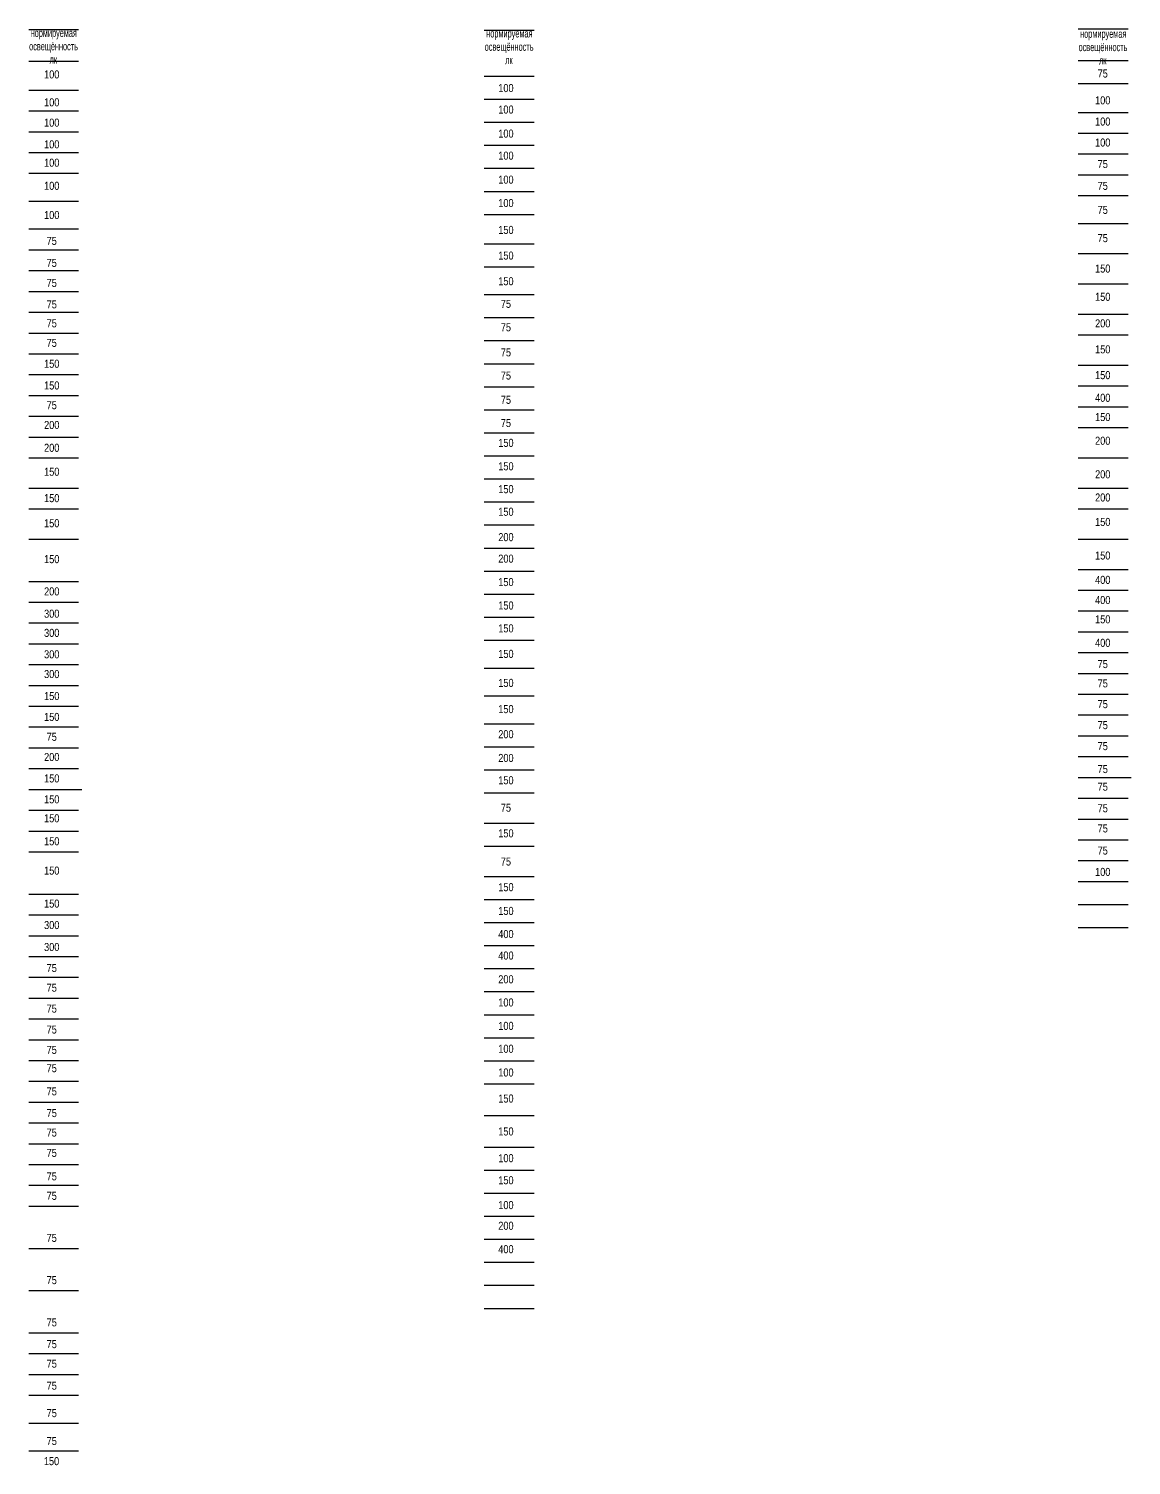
# Model space of a CAD drawing. Header units: millimetres. Extents: x -813692 to 807431, y 0 to 1813163.
# Drawn here: x -252634 to -218169, y 719009 to 763894 of the extents above; entities that cross this region are included whole.
import ezdxf
from ezdxf.enums import TextEntityAlignment as Align

# ---------------------------------------------------------------- set-up
doc = ezdxf.new("R2010")
doc.units = ezdxf.units.MM
doc.layers.add('Освещение', color=5, linetype='Continuous', lineweight=30)
doc.layers.add('ЭТО быт', color=5, linetype='Continuous', lineweight=40)
doc.styles.add('Arial Narrow_6', font='ARIALN.TTF', dxfattribs={"height": 193.245432})

msp = doc.modelspace()

# ---------------------------------------------------------------- linework, layer by layer
at = {"layer": 'ЭТО быт', "color": 7, "lineweight": 25, "ltscale": 100}
for p, q in [((-252634, 763868.6), (-251073.5, 763868.6)), ((-238393, 763853.1), (-236832.5, 763853.1)), ((-219829.5, 763893.6), (-218269, 763893.6)), ((-252634, 762878.6), (-251073.5, 762878.6)), ((-219829.5, 762903.6), (-218269, 762903.6)), ((-238393, 762412.9), (-236832.5, 762412.9)), ((-219829.5, 762183.6), (-218269, 762183.6)), ((-252634, 761976.5), (-251073.5, 761976.5)), ((-238393, 761692.9), (-236832.5, 761692.9)), ((-252634, 761326.5), (-251073.5, 761326.5)), ((-219829.5, 761281.4), (-218269, 761281.4)), ((-238393, 760972.9), (-236832.5, 760972.9)), ((-252634, 760676.5), (-251073.5, 760676.5)), ((-219829.5, 760631.4), (-218269, 760631.4)), ((-252634, 760026.5), (-251073.5, 760026.5)), ((-238393, 760252.9), (-236832.5, 760252.9)), ((-219829.5, 759981.4), (-218269, 759981.4)), ((-238393, 759532.9), (-236832.5, 759532.9)), ((-252634, 759376.5), (-251073.5, 759376.5)), ((-219829.5, 759331.4), (-218269, 759331.4)), ((-238393, 758812.9), (-236832.5, 758812.9)), ((-219829.5, 758681.4), (-218269, 758681.4)), ((-252634, 758506.5), (-251073.5, 758506.5)), ((-238393, 758092.9), (-236832.5, 758092.9)), ((-219829.5, 757811.4), (-218269, 757811.4)), ((-252634, 757636.5), (-251073.5, 757636.5)), ((-252634, 756986.5), (-251073.5, 756986.5)), ((-238393, 757177.9), (-236832.5, 757177.9)), ((-219829.5, 756866.4), (-218269, 756866.4)), ((-252634, 756336.5), (-251073.5, 756336.5)), ((-238393, 756457.9), (-236832.5, 756457.9)), ((-219829.5, 755921.4), (-218269, 755921.4)), ((-252634, 755686.5), (-251073.5, 755686.5)), ((-238393, 755587.9), (-236832.5, 755587.9)), ((-252634, 755036.5), (-251073.5, 755036.5)), ((-219829.5, 754976.4), (-218269, 754976.4)), ((-238393, 754867.9), (-236832.5, 754867.9)), ((-252634, 754386.5), (-251073.5, 754386.5)), ((-238393, 754147.9), (-236832.5, 754147.9)), ((-219829.5, 754326.4), (-218269, 754326.4)), ((-252634, 753736.5), (-251073.5, 753736.5)), ((-238393, 753427.9), (-236832.5, 753427.9)), ((-219829.5, 753381.4), (-218269, 753381.4)), ((-252634, 753086.5), (-251073.5, 753086.5)), ((-219829.5, 752731.4), (-218269, 752731.4)), ((-252634, 752436.5), (-251073.5, 752436.5)), ((-238393, 752707.9), (-236832.5, 752707.9)), ((-238393, 751987.9), (-236832.5, 751987.9)), ((-219829.5, 752081.4), (-218269, 752081.4)), ((-252634, 751786.5), (-251073.5, 751786.5)), ((-219829.5, 751431.4), (-218269, 751431.4)), ((-252634, 751136.5), (-251073.5, 751136.5)), ((-238393, 751267.9), (-236832.5, 751267.9)), ((-252634, 750486.5), (-251073.5, 750486.5)), ((-238393, 750547.9), (-236832.5, 750547.9)), ((-219829.5, 750486.4), (-218269, 750486.4)), ((-238393, 749827.9), (-236832.5, 749827.9)), ((-252634, 749541.5), (-251073.5, 749541.5)), ((-219829.5, 749541.4), (-218269, 749541.4)), ((-252634, 748891.5), (-251073.5, 748891.5)), ((-238393, 749107.9), (-236832.5, 749107.9)), ((-219829.5, 748891.4), (-218269, 748891.4)), ((-238393, 748387.9), (-236832.5, 748387.9)), ((-252634, 747946.5), (-251073.5, 747946.5)), ((-219829.5, 747946.4), (-218269, 747946.4)), ((-238393, 747667.9), (-236832.5, 747667.9)), ((-238393, 746947.9), (-236832.5, 746947.9)), ((-219829.5, 747001.4), (-218269, 747001.4)), ((-252634, 746626.5), (-251073.5, 746626.5)), ((-238393, 746227.9), (-236832.5, 746227.9)), ((-219829.5, 746351.4), (-218269, 746351.4)), ((-252634, 745976.5), (-251073.5, 745976.5)), ((-219829.5, 745701.4), (-218269, 745701.4)), ((-252634, 745326.5), (-251073.5, 745326.5)), ((-238393, 745507.9), (-236832.5, 745507.9)), ((-252634, 744676.5), (-251073.5, 744676.5)), ((-238393, 744787.9), (-236832.5, 744787.9)), ((-219829.5, 745051.4), (-218269, 745051.4)), ((-219829.5, 744401.4), (-218269, 744401.4)), ((-252634, 744026.5), (-251073.5, 744026.5)), ((-238393, 743917.9), (-236832.5, 743917.9)), ((-219829.5, 743751.4), (-218269, 743751.4)), ((-252634, 743376.5), (-251073.5, 743376.5)), ((-238393, 743047.9), (-236832.5, 743047.9)), ((-219829.5, 743101.4), (-218269, 743101.4)), ((-252634, 742726.5), (-251073.5, 742726.5)), ((-219829.5, 742451.4), (-218269, 742451.4)), ((-252634, 742076.5), (-251073.5, 742076.5)), ((-238393, 742177.9), (-236832.5, 742177.9)), ((-219829.5, 741801.4), (-218269, 741801.4)), ((-252634, 741426.5), (-251073.5, 741426.5)), ((-238393, 741457.9), (-236832.5, 741457.9)), ((-219829.5, 741151.4), (-218269, 741151.4)), ((-252634, 740776.5), (-251073.5, 740776.5)), ((-238393, 740737.9), (-236832.5, 740737.9)), ((-219829.5, 740501.4), (-218269, 740501.4)), ((-219729.7, 740501.4), (-218169.3, 740501.4)), ((-252634, 740126.5), (-251073.5, 740126.5)), ((-252534.2, 740126.5), (-250973.8, 740126.5)), ((-238393, 740017.9), (-236832.5, 740017.9)), ((-219829.5, 739851.4), (-218269, 739851.4)), ((-252634, 739476.5), (-251073.5, 739476.5)), ((-252634, 738826.5), (-251073.5, 738826.5)), ((-252634, 738826.5), (-251073.5, 738826.5)), ((-238393, 739072.9), (-236832.5, 739072.9)), ((-219829.5, 739201.4), (-218269, 739201.4)), ((-238393, 738352.9), (-236832.5, 738352.9)), ((-219829.5, 738551.4), (-218269, 738551.4)), ((-252634, 738176.5), (-251073.5, 738176.5)), ((-219829.5, 737901.4), (-218269, 737901.4)), ((-238393, 737407.9), (-236832.5, 737407.9)), ((-219829.5, 737251.4), (-218269, 737251.4)), ((-252634, 736856.5), (-251073.5, 736856.5)), ((-238393, 736687.9), (-236832.5, 736687.9)), ((-252634, 736206.5), (-251073.5, 736206.5)), ((-219829.5, 736531.4), (-218269, 736531.4)), ((-238393, 735967.9), (-236832.5, 735967.9)), ((-219829.5, 735811.4), (-218269, 735811.4)), ((-252634, 735556.5), (-251073.5, 735556.5)), ((-238393, 735247.9), (-236832.5, 735247.9)), ((-252634, 734906.5), (-251073.5, 734906.5)), ((-238393, 734527.9), (-236832.5, 734527.9)), ((-252634, 734256.5), (-251073.5, 734256.5)), ((-252634, 733606.5), (-251073.5, 733606.5)), ((-252634, 733606.5), (-251073.5, 733606.5)), ((-238393, 733807.9), (-236832.5, 733807.9)), ((-238393, 733087.9), (-236832.5, 733087.9)), ((-252634, 732956.5), (-251073.5, 732956.5)), ((-252634, 732306.5), (-251073.5, 732306.5)), ((-252634, 732306.5), (-251073.5, 732306.5)), ((-238393, 732367.9), (-236832.5, 732367.9)), ((-252634, 731656.5), (-251073.5, 731656.5)), ((-238393, 731647.9), (-236832.5, 731647.9)), ((-252634, 731006.5), (-251073.5, 731006.5)), ((-238393, 730927.9), (-236832.5, 730927.9)), ((-252634, 730356.5), (-251073.5, 730356.5)), ((-238393, 729940), (-236832.5, 729940)), ((-252634, 729706.5), (-251073.5, 729706.5)), ((-252634, 729056.5), (-251073.5, 729056.5)), ((-238393, 728952.1), (-236832.5, 728952.1)), ((-252634, 728406.5), (-251073.5, 728406.5)), ((-238393, 728232.1), (-236832.5, 728232.1)), ((-252634, 727756.5), (-251073.5, 727756.5)), ((-238393, 727512.1), (-236832.5, 727512.1)), ((-252634, 727106.5), (-251073.5, 727106.5)), ((-238393, 726792.1), (-236832.5, 726792.1)), ((-252634, 725786.5), (-251073.5, 725786.5)), ((-238393, 726072.1), (-236832.5, 726072.1)), ((-238393, 725352.1), (-236832.5, 725352.1)), ((-252634, 724466.5), (-251073.5, 724466.5)), ((-238393, 724632.1), (-236832.5, 724632.1)), ((-238393, 723912.1), (-236832.5, 723912.1)), ((-252634, 723146.5), (-251073.5, 723146.5)), ((-252634, 722496.5), (-251073.5, 722496.5)), ((-252634, 721846.5), (-251073.5, 721846.5)), ((-252634, 721196.5), (-251073.5, 721196.5)), ((-252634, 720326.5), (-251073.5, 720326.5)), ((-252634, 719456.5), (-251073.5, 719456.5))]:
    msp.add_line(p, q, dxfattribs=at)

# ---------------------------------------------------------------- texts
at = {"color": 0, "style": 'Arial Narrow_6'}
for s, p in [('100', (-251914.6, 762341.3)), ('75', (-219061.4, 762369.9)), ('100', (-237717.2, 761914.7)), ('100', (-251914.6, 761469.6)), ('100', (-219061.4, 761531.9)), ('100', (-237717.2, 761243.4)), ('100', (-251914.6, 760834.8)), ('100', (-219061.4, 760868.3)), ('100', (-251914.6, 760156.5)), ('100', (-237717.2, 760492.5)), ('100', (-219061.4, 760213.3)), ('100', (-237717.2, 759803.8)), ('100', (-251914.6, 759582.5)), ('75', (-219061.4, 759540.5)), ('100', (-251914.6, 758860.8)), ('100', (-237717.2, 759054.1)), ('75', (-219061.4, 758859.4)), ('100', (-237717.2, 758321.9)), ('100', (-251914.6, 757947.7)), ('75', (-219061.4, 758108.4)), ('150', (-237717.2, 757483.1)), ('75', (-251914.6, 757139)), ('75', (-219061.4, 757226.4)), ('150', (-237717.2, 756681.1)), ('75', (-251914.6, 756452)), ('150', (-219061.4, 756274.9)), ('75', (-251914.6, 755825.9)), ('150', (-237717.2, 755879.1)), ('75', (-251914.6, 755156.3)), ('75', (-237717.2, 755173)), ('150', (-219061.4, 755392.9)), ('75', (-251914.6, 754565)), ('75', (-237717.2, 754440.8)), ('200', (-219061.4, 754563.3)), ('75', (-251914.6, 753953.6)), ('75', (-237717.2, 753656.2)), ('150', (-219061.4, 753751.1)), ('150', (-251914.6, 753301.4)), ('75', (-237717.2, 752932.7)), ('150', (-219061.4, 752945.6)), ('150', (-251914.6, 752623.1)), ('75', (-237717.2, 752174.3)), ('400', (-219061.4, 752238.3)), ('75', (-251914.6, 752005.7)), ('150', (-219061.4, 751635.7)), ('200', (-251914.6, 751388.2)), ('75', (-237717.2, 751450.7)), ('200', (-251914.6, 750675.2)), ('150', (-237717.2, 750829.9)), ('200', (-219061.4, 750895.6)), ('150', (-251914.6, 749927.3)), ('150', (-237717.2, 750097.7)), ('200', (-219061.4, 749847.6)), ('150', (-237717.2, 749382.9)), ('150', (-251914.6, 749101.2)), ('200', (-219061.4, 749122.8)), ('150', (-237717.2, 748676.8)), ('150', (-251914.6, 748318.6)), ('150', (-219061.4, 748358.1)), ('200', (-237717.2, 747883.5)), ('150', (-251914.6, 747196.8)), ('200', (-237717.2, 747212.2)), ('150', (-219061.4, 747309.2)), ('200', (-251914.6, 746188.1)), ('150', (-237717.2, 746480)), ('400', (-219061.4, 746548.3)), ('150', (-237717.2, 745747.7)), ('400', (-219061.4, 745919)), ('300', (-251914.6, 745492.4)), ('150', (-219061.4, 745316.4)), ('300', (-251914.6, 744892.4)), ('150', (-237717.2, 745032.9)), ('400', (-219061.4, 744581.7)), ('300', (-251914.6, 744222.8)), ('150', (-237717.2, 744236.1)), ('300', (-251914.6, 743605.4)), ('75', (-219061.4, 743917.6)), ('150', (-237717.2, 743329.5)), ('75', (-219061.4, 743314)), ('150', (-251914.6, 742918.4)), ('75', (-219061.4, 742666.7)), ('150', (-251914.6, 742266.2)), ('150', (-237717.2, 742510.1)), ('200', (-237717.2, 741725.5)), ('75', (-219061.4, 742010.6)), ('75', (-251914.6, 741645.1)), ('75', (-219061.4, 741354.5)), ('200', (-251914.6, 741014.3)), ('200', (-237717.2, 740984.6)), ('150', (-251914.6, 740345.1)), ('75', (-219061.4, 740637.1)), ('150', (-237717.2, 740287.2)), ('75', (-219061.4, 740086)), ('150', (-251914.6, 739692.2)), ('150', (-251914.6, 739099.5)), ('75', (-237717.2, 739430.6)), ('75', (-219061.4, 739412.4)), ('150', (-237717.2, 738628.6)), ('75', (-219061.4, 738782.6)), ('150', (-251914.6, 738381.4)), ('75', (-237717.2, 737748.2)), ('75', (-219061.4, 738091.5)), ('150', (-251914.6, 737464.3)), ('100', (-219061.4, 737423.3)), ('150', (-237717.2, 736946.2)), ('150', (-251914.6, 736433.8)), ('150', (-237717.2, 736205.2)), ('300', (-251914.6, 735762.9)), ('400', (-237717.2, 735481.6)), ('300', (-251914.6, 735077.3)), ('400', (-237717.2, 734810.3)), ('75', (-251914.6, 734420.9)), ('200', (-237717.2, 734069.2)), ('75', (-251914.6, 733805.3)), ('100', (-237717.2, 733345.4)), ('75', (-251914.6, 733152.1)), ('75', (-251914.6, 732498.9)), ('100', (-237717.2, 732613)), ('75', (-251914.6, 731862)), ('100', (-237717.2, 731898.1)), ('75', (-251914.6, 731290.5)), ('100', (-237717.2, 731157)), ('75', (-251914.6, 730567.9)), ('150', (-237717.2, 730343.6)), ('75', (-251914.6, 729888.7)), ('75', (-251914.6, 729279.3)), ('150', (-237717.2, 729314.8)), ('75', (-251914.6, 728643.7)), ('100', (-237717.2, 728478.8)), ('75', (-251914.6, 727912.3)), ('150', (-237717.2, 727789.7)), ('75', (-251914.6, 727302.9)), ('100', (-237717.2, 727013.3)), ('75', (-251914.6, 725988.6)), ('200', (-237717.2, 726367.8)), ('400', (-237717.2, 725635)), ('75', (-251914.6, 724668.6)), ('75', (-251914.6, 723348.6)), ('75', (-251914.6, 722669.5)), ('75', (-251914.6, 722057.9)), ('75', (-251914.6, 721370.1)), ('75', (-251914.6, 720514.5)), ('75', (-251914.6, 719641.5)), ('150', (-251921.6, 719012.8))]:
    msp.add_text(s, height=250, dxfattribs=at).set_placement(p, align=Align.CENTER)
at = {"layer": 'Освещение', "color": 7, "lineweight": 25, "char_height": 250, "width": 2198.158, "attachment_point": 1, "style": 'Arial Narrow_6'}
for insert in [(-252964.2, 763886.7), (-238723.2, 763871.1), (-220159.7, 763860.5)]:
    msp.add_mtext('\\pi391.57572;{\\W0.8;\\C0;нормируемая\\P\\pi343.0764;освещённость\\P\\pi982.57162;лк}', dxfattribs=dict(at, insert=insert))

doc.saveas('drawing.dxf')
